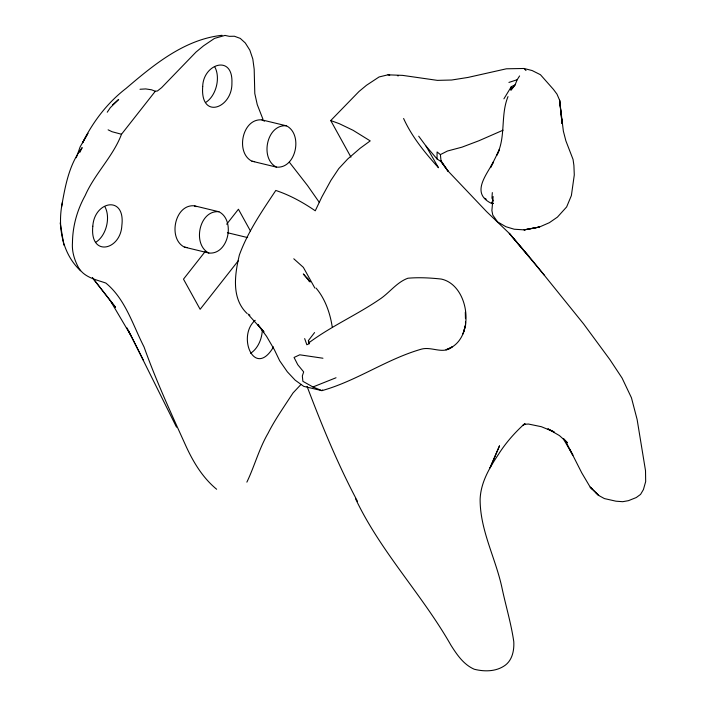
<?xml version="1.0" encoding="UTF-8"?>
<svg xmlns="http://www.w3.org/2000/svg" width="706" height="706" viewBox="0 0 706 706"><rect width="100%" height="100%" fill="white"/><g stroke="black" fill="none" stroke-linecap="round" stroke-linejoin="round"><path stroke-width="1.06" d="M569.777 449.237L581.788 472.932L590.198 487.131L598.723 495.471L604.398 498.577L615.976 501.198L622.701 501.692L628.446 500.669L636.265 497.545L640.563 494.394L643.422 489.576L645.672 481.598L645.513 470.646L637.121 419.496L631.455 397.796L622.083 378.063L609.843 359.548L583.597 323.904L533.083 261.352L509.247 233.324L486.505 211.544L447.842 170.826L441.109 161.648L437.014 158.938L437.093 151.949L440.394 154.596L441.109 161.648L448.186 171.329L441.003 160.668M492.32 192.597L491.95 198.104L493.282 201.007M80.581 270.777C61.943 253.392 57.274 225.885 62.525 201.828M493.132 196.524L491.897 210.529L492.779 215.083L497.615 221.913L505.937 226.732L514.206 229.221L524.196 229.874L539.358 227.05L549.339 222.699L557.422 217.121L566.636 206.937L571.383 195.571L574.287 174.956L573.907 165.46L573.051 159.424L565.877 140.856L563.353 131.095L559.611 100.226L556.999 94.163L553.46 89.415L540.443 74.712L532.139 70.547L524.002 68.482L506.396 68.8L467.928 77.448L451.646 80.016L437.376 80.369L402.632 75.383L387.991 74.818L379.096 76.954L366.502 85.267L359.036 91.462L330.735 120.549L350.944 157.147M510.862 89.697L515.106 84.861L511.312 86.662L510.967 90.306L515.106 84.861L517.163 79.743L519.598 75.93M61.484 207.379C65.12 186.605 68.861 164.727 82.17 147.625L79.866 152.346M262.941 119.19L257.249 104.612L254.795 93.519L254.186 69.223L252.81 58.977L249.827 50.144L245.309 42.987L240.261 38.398L234.392 36.235L229.353 36.341L224.976 35.415L214.545 38.38L203.487 45.864L196.021 52.059L161.639 87.632L157.429 90.977L155.302 91.251L121.503 134.246C113.207 156.335 94.728 173.729 85.188 195.527C77.157 210.035 72.665 226.044 72.462 242.626C71.765 251.548 74.474 260.258 78.754 268.015C84.685 277.546 96.025 279.638 105.821 283.044C125.465 299.106 132.834 325.113 144.059 346.973C156.167 380.984 171.337 413.813 186.225 446.669C193.647 462.712 202.869 477.883 216.636 489.249M508.002 96.598C500.263 115.44 506.167 136.717 496.839 155.161L499.416 149.593L490.511 167.64L493.423 161.948C485.552 176.288 470.337 194.088 492.656 203.937M76.301 157.729L80.113 146.91L87.923 133.284L82.584 142.806C92.883 121.785 107.515 102.644 126.145 88.347C153.829 64.696 184.601 39.307 222.081 35.3M246.871 482.145C254.619 465.995 259.014 448.751 268.112 433.193C272.887 423.688 278.667 414.784 284.5 405.906L293.061 392.907L301.065 384.391M273.531 346.884C254.522 379.325 236.545 336.082 255.219 320.303M503.916 98.822L511.312 86.662M107.241 112.219L110.286 107.718L118.67 99.449L112.466 104.938M304.665 338.598L306.845 344.749L309.246 343.681L308.39 340.61L314.576 332.561M204.978 251.804L183.489 279.144L200.133 309.29L238.231 260.832M226.661 224.217L238.434 209.241L250.401 230.915M524.735 423.626C514.718 432.699 505.734 442.874 498.498 454.311C489.426 467.875 480.804 482.392 480.124 499.142C479.965 530.224 495.63 558.067 501.992 587.913C505.778 605.845 511.144 623.46 513.774 641.63C514.268 650.005 512.494 659.589 505.514 665.026C496.53 671.733 484.704 671.856 474.238 669.235C463.621 664.575 457.011 654.78 451.002 645.328C422.153 594.54 380.781 551.96 355.621 498.904M322.633 389.994L321.918 390.639L303.765 386.376L295.152 380.163L287.342 371.824L279.691 360.792L274.369 349.717L266.533 336.294L257.681 324.372L263.973 331.908L248.706 315.035M309.493 342.339C331.529 326.057 356.698 314.911 379.281 299.565C389.288 293.114 396.507 282.356 407.918 278.226C418.879 277.255 430.263 277.864 441.162 279.046C470.231 285.127 476.259 340.698 446.007 349.752L452.122 346.937C442.971 354.694 431.745 346.293 421.535 349.117C386.756 359.001 356.795 380.922 321.918 390.639L312.952 386.976L302.892 381.328L302.327 375.954L303.668 371.912L297.773 364.728L294.058 357.457L299.75 354.809L322.951 358.233M503.078 130.186L478.906 140.759L461.936 147.175L447.454 151.022L440.394 154.596M522.414 425.489L525.37 424.147M312.952 386.976L336.038 377.754M508.92 82.425L517.163 79.743M524.143 424.324L528.467 424.041L541.325 426.698L554.113 431.904L548.032 428.886M140.009 89.265L145.718 88.921L151.561 89.803L155.302 91.251M261.988 119.905C242.308 117.973 235.142 152.787 251.945 161.197L276.399 167.101C296.079 169.034 303.245 134.228 286.442 125.818L261.988 119.905L264.503 121.15M286.442 125.818C266.762 123.877 259.596 158.691 276.399 167.101M251.945 161.197L254.645 161.639M194.45 205.825C174.77 203.893 167.604 238.707 184.407 247.118L208.861 253.03C228.532 254.963 235.707 220.148 218.904 211.738L194.45 205.825L196.127 206.655M218.904 211.738C199.224 209.806 192.058 244.62 208.861 253.03M184.407 247.118L187.108 247.568M387.991 74.818L389.738 75.189M121.503 134.246L112.069 131.731L108.115 129.833M227.42 232.706L247.638 237.587M397.399 75.639L398.237 75.913M330.735 120.549L339.33 123.691L353.106 130.31L370.218 140.9L360.104 148.286L347.776 158.938L338.756 168.619L330.902 180.409L321.839 196.974L315.264 210.794C303.059 202.419 289.892 195.13 275.79 190.452C262.12 211.068 247.877 231.621 239.36 255.034C234.816 274.255 231.127 298.364 247.126 313.535M484.519 198.271L486.24 199.189M548.112 429.001L559.434 435.584L567.412 442.75L563.706 438.691M248.062 314.082L249.924 315.167M493.141 203.452L491.588 202.181L493.167 203.504M293.784 258.784L303.368 267.371L314.85 288.066M595.882 492.717L598.723 495.471L590.198 487.131L592.334 489.232M524.002 68.482L525.979 70.521M309.925 281.367L303.306 273.963L310.11 282.021M437.014 158.938L426.045 146.107L418.702 136.187M529.059 256.446L509.247 233.324L544.617 275.516M316.05 288.074C325.131 298.762 330.099 313.076 332.208 326.79M289.319 162.168L307.551 185.581L319.288 202.366M92.398 277.67L115.537 307.313L92.46 277.749M563.353 438.841L572.884 455.255L566.168 442.247M110.312 300.65L131.104 335.906L176.518 427.156M357.527 501.419C337.874 464.46 321.883 425.506 307.066 386.385M426.045 146.107L438.497 167.737C425.012 152.787 411.969 136.982 403.611 118.493M128.404 330.602L131.104 335.906M127.045 327.946L143.574 360.528M307.587 278.155L308.866 280.944M308.39 340.61L309.246 343.681M60.178 222.893L63.867 245.123M561.482 117.84L562.073 123.365L559.611 100.226L562.073 123.365M465.501 318.088L465.413 312.167L465.475 318.671M465.501 321.927L465.536 325.175L463.092 333.735L465.536 325.175L465.519 322.139M214.845 67.035A22.001 14.244 -76.4 0 1 205.649 102.441M262.314 329.87A22.001 14.244 -76.4 0 1 250.559 353.238M104.956 206.84A22.001 14.244 -76.4 0 1 95.76 242.246M92.813 226.229C89.609 257.434 120.62 250.418 121.847 225.576C125.642 194.777 94.295 200.963 92.813 226.229M202.71 86.423C200.019 120.223 232.45 108.442 231.912 83.026C233.174 53.93 203.231 63.884 202.71 86.423M499.46 445.936L490.079 467.716L499.46 445.936M539.358 227.05L524.196 229.874L539.358 227.05"/></g></svg>
